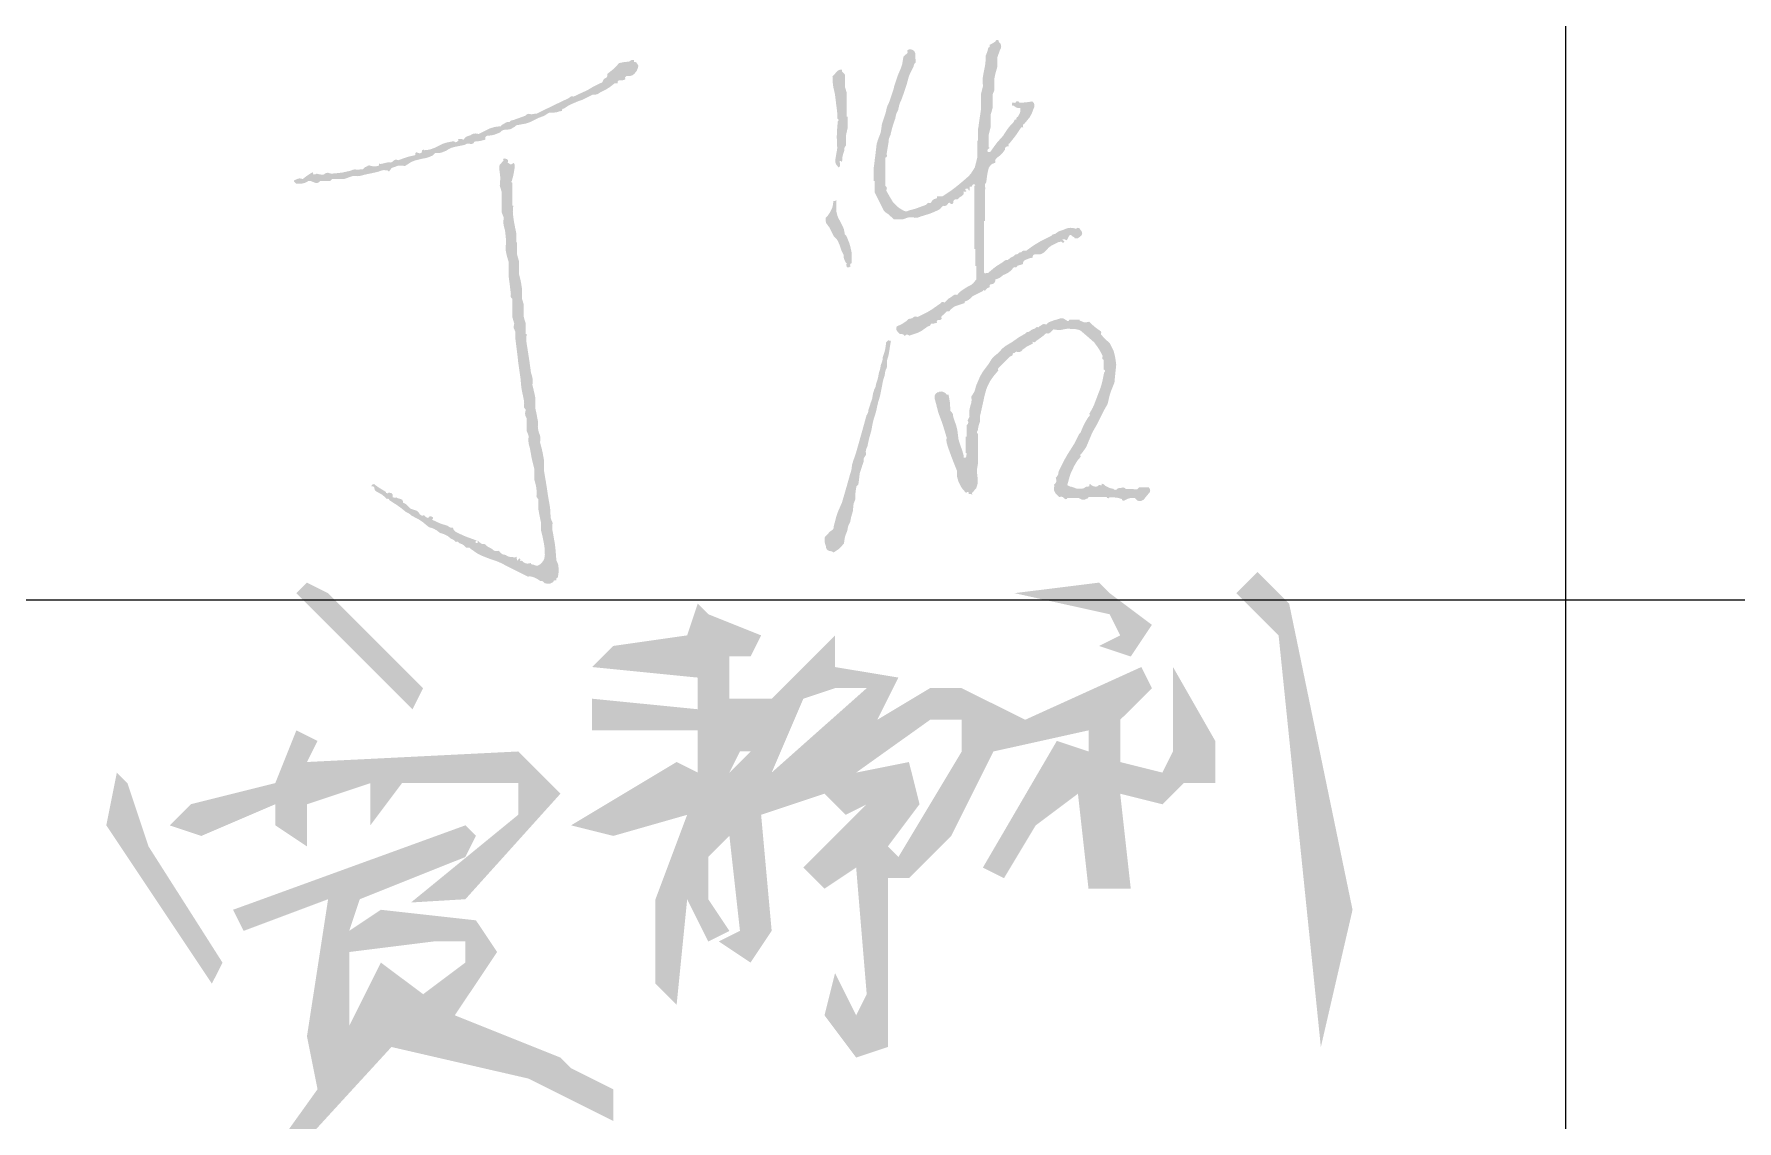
# Model space of a CAD drawing. Extents: x 5205853 to 5320510, y -422737 to -363337.
# Drawn here: x 5210113 to 5212047, y -389636 to -388400 of the extents above; entities that cross this region are included whole.
import ezdxf

# ---------------------------------------------------------------- set-up
doc = ezdxf.new("R2010")
doc.units = 0
doc.header["$LTSCALE"] = 1000
doc.header["$MEASUREMENT"] = 0
doc.layers.get('0').update_dxf_attribs({"linetype": 'CONTINUOUS'})

msp = doc.modelspace()

# ---------------------------------------------------------------- hatches: boundary and pattern name
h = msp.add_hatch(color=256)
h.dxf.hatch_style = 1
h.paths.add_polyline_path([(5210625.5, -388520), (5210625.2, -388518.3), (5210625.5, -388517.1), (5210626.6, -388515.7), (5210632.8, -388515), (5210636, -388514.2), (5210641.8, -388511.9), (5210644.3, -388509.7), (5210646.2, -388508.9), (5210649.5, -388508.6), (5210652.9, -388508.3), (5210654.7, -388507.7), (5210657.6, -388505.9), (5210658.9, -388505.3), (5210659.5, -388504.8), (5210660.4, -388503.7), (5210671.2, -388501.7), (5210676.6, -388499.9), (5210686.5, -388495), (5210691.1, -388493.3), (5210693.3, -388492.2), (5210697.4, -388489.5), (5210700.9, -388489.3), (5210702.6, -388489.2), (5210706.1, -388489), (5210708.6, -388488.1), (5210710, -388487.7), (5210712.6, -388487.4), (5210712.5, -388486), (5210713.4, -388484.8), (5210714.8, -388484.6), (5210719.8, -388481.3), (5210722.4, -388479.9), (5210727.9, -388477.6), (5210730.9, -388476.3), (5210732.4, -388475.8), (5210735.5, -388474.8), (5210740.3, -388472.4), (5210742.7, -388471.2), (5210747.5, -388468.8), (5210751.1, -388468.7), (5210753.1, -388468.1), (5210756.2, -388466.1), (5210763.1, -388462.6), (5210766.4, -388460.5), (5210772.5, -388455.8), (5210773.9, -388455.8), (5210774.5, -388455.8), (5210775.8, -388455.8), (5210775.7, -388454.4), (5210776, -388453.5), (5210776.9, -388452.5), (5210780, -388452.6), (5210781.6, -388452.4), (5210784.5, -388451.4), (5210784.1, -388449.4), (5210785.8, -388447.5), (5210787.8, -388447.6), (5210790.8, -388447.4), (5210792.5, -388446.8), (5210794.9, -388444.9), (5210796.8, -388442.5), (5210797.6, -388441.2), (5210798.7, -388438.3), (5210799.2, -388436.4), (5210798.9, -388435), (5210797.6, -388433.4), (5210796.9, -388432.2), (5210795.8, -388431.6), (5210794.3, -388431.8), (5210794.3, -388430.9), (5210794.3, -388430.5), (5210794.3, -388429.6), (5210792.1, -388429.3), (5210790.6, -388429.8), (5210788.9, -388431.3), (5210784.3, -388431.6), (5210782, -388432), (5210777.4, -388432.9), (5210772.4, -388438.3), (5210769.6, -388440.8), (5210763.8, -388445.4), (5210764, -388447.7), (5210763.1, -388449.3), (5210761.1, -388450.3), (5210759.7, -388451.8), (5210759.1, -388452.8), (5210758.4, -388454.7), (5210751.3, -388458.1), (5210747.8, -388459.9), (5210741, -388463.9), (5210734.8, -388466.7), (5210731.8, -388468.1), (5210725.7, -388471), (5210723.5, -388470.7), (5210722, -388471.2), (5210720.3, -388472.7), (5210705.4, -388479.8), (5210698, -388483.4), (5210683.2, -388490.6), (5210681, -388490.6), (5210679.9, -388490.8), (5210677.8, -388491.2), (5210674.9, -388490.6), (5210673, -388491), (5210670.7, -388492.8), (5210665.3, -388494.8), (5210662.5, -388495.8), (5210657.1, -388497.7), (5210655.2, -388498), (5210654.2, -388498.5), (5210652.7, -388499.9), (5210650, -388500.1), (5210648.5, -388500.6), (5210646.2, -388502.1), (5210644.7, -388502.9), (5210644, -388503.4), (5210642.9, -388504.8), (5210638.1, -388505.2), (5210635.6, -388505.7), (5210631, -388507), (5210625.7, -388509.6), (5210623.1, -388510.9), (5210617.9, -388513.5), (5210614, -388512.9), (5210611.6, -388513.3), (5210608.1, -388515.1), (5210604.6, -388516.2), (5210602.9, -388517.3), (5210600.5, -388520), (5210598, -388519.2), (5210596.5, -388519.1), (5210593.9, -388519.5), (5210594.6, -388519.7), (5210594.9, -388520.6), (5210594.5, -388521.1), (5210593.2, -388522.6), (5210591.1, -388522.9), (5210589.6, -388521.7), (5210580.5, -388523.5), (5210576, -388525.1), (5210567.8, -388529.3), (5210563.2, -388530.9), (5210560.7, -388531.5), (5210555.8, -388532), (5210555.8, -388531.5), (5210555.1, -388531.2), (5210554.7, -388531.5), (5210553.7, -388532), (5210553.2, -388533.1), (5210553.6, -388534.2), (5210551.7, -388535.3), (5210550.3, -388535.5), (5210548.2, -388534.7), (5210547.3, -388534.4), (5210546.6, -388534.6), (5210546, -388535.3), (5210546, -388536.2), (5210546, -388536.6), (5210546, -388537.5), (5210538, -388539.4), (5210534.1, -388540.6), (5210526.4, -388543.4), (5210524.3, -388542.7), (5210522.8, -388542.9), (5210521, -388544), (5210519.3, -388545.5), (5210517.8, -388546), (5210515.5, -388545.6), (5210511.6, -388546.5), (5210509.6, -388547), (5210505.7, -388547.8), (5210505.5, -388547.4), (5210505.1, -388547.2), (5210504.6, -388547.3), (5210504.6, -388548.1), (5210504.6, -388548.6), (5210504.6, -388549.4), (5210501.2, -388550.3), (5210499.4, -388550.4), (5210495.9, -388550), (5210493.8, -388549.3), (5210492.3, -388549.4), (5210490.5, -388550.5), (5210488.5, -388551.4), (5210487.5, -388552.2), (5210486.1, -388553.8), (5210483.9, -388553.8), (5210482.8, -388553.9), (5210480.7, -388554.3), (5210477.2, -388553.8), (5210475.2, -388554.1), (5210471.9, -388555.4), (5210463.3, -388557.3), (5210458.9, -388557.9), (5210450.2, -388558.7), (5210446.8, -388557.6), (5210444.4, -388557.9), (5210441.4, -388559.8), (5210438.4, -388559.6), (5210436.8, -388559.4), (5210433.8, -388558.7), (5210432.2, -388559.5), (5210431.2, -388559.6), (5210429.5, -388559.2), (5210429.8, -388558.4), (5210429.6, -388557.6), (5210428.9, -388557.1), (5210424.4, -388559.9), (5210422.2, -388561.4), (5210418, -388564.7), (5210414.6, -388564), (5210412.5, -388564.3), (5210409.3, -388565.8), (5210408.4, -388566), (5210407.8, -388567.1), (5210408.2, -388568), (5210409.1, -388568.8), (5210409.5, -388569.3), (5210410.4, -388570.1), (5210414.6, -388570.2), (5210416.7, -388570), (5210420.8, -388569), (5210424.2, -388567.1), (5210426.9, -388567), (5210430.6, -388568.5), (5210433, -388569.4), (5210434.8, -388569.2), (5210437.1, -388568), (5210437.1, -388567.5), (5210437.1, -388567.3), (5210437.1, -388566.9), (5210441.9, -388566.9), (5210444.3, -388566.9), (5210449.1, -388566.9), (5210449.9, -388566), (5210450.4, -388565.6), (5210451.2, -388564.7), (5210456.7, -388564.7), (5210459.4, -388564.7), (5210464.9, -388564.7), (5210468.8, -388563.4), (5210470.7, -388562.7), (5210474.7, -388561.4), (5210480.1, -388561.5), (5210483, -388561.2), (5210488.3, -388559.8), (5210494.4, -388558.5), (5210497.4, -388557.9), (5210503.5, -388556.5), (5210507.7, -388555), (5210510, -388554.6), (5210514.4, -388554.9), (5210514.7, -388555.7), (5210515.9, -388556), (5210516.6, -388555.4), (5210517.5, -388554.1), (5210517.9, -388553.5), (5210518.8, -388552.2), (5210522, -388551.1), (5210523.7, -388550.5), (5210526.9, -388549.4), (5210529.8, -388549.4), (5210531.2, -388549.5), (5210534, -388550), (5210541, -388545.5), (5210545, -388543.8), (5210553.1, -388541.8), (5210558.2, -388540.8), (5210560.8, -388540), (5210565.6, -388538), (5210566.7, -388536.9), (5210567.2, -388536.4), (5210568.3, -388535.3), (5210573.5, -388535.1), (5210576.1, -388534.5), (5210580.9, -388532.6), (5210584.5, -388530.3), (5210586.5, -388529.4), (5210590.7, -388528.2), (5210595, -388527.3), (5210597.2, -388526.9), (5210601.6, -388526), (5210604.4, -388524.7), (5210606.1, -388524.5), (5210609.2, -388524.9), (5210611, -388524.6), (5210612.1, -388523.9), (5210613, -388522.2), (5210618, -388521.7), (5210620.6, -388521.2)])
h.paths.add_polyline_path([(5210658.7, -388617.2), (5210657.6, -388611.5), (5210656.8, -388605), (5210656.6, -388601.7), (5210657.1, -388595.2), (5210656.7, -388595.2), (5210656, -388595.2), (5210656, -388584.7), (5210656, -388579.5), (5210656, -388569), (5210655.2, -388568.7), (5210654.9, -388567.5), (5210655.5, -388566.9), (5210657.1, -388560.8), (5210657.7, -388557.8), (5210658.7, -388551.6), (5210658.8, -388549.4), (5210658.5, -388548.2), (5210657.6, -388546.2), (5210655.8, -388547.8), (5210653.7, -388548), (5210651.7, -388546.7), (5210651, -388546.5), (5210650.7, -388545.6), (5210651.1, -388545.1), (5210651.1, -388543.5), (5210650.4, -388542.4), (5210648.9, -388541.8), (5210647.5, -388541.4), (5210646.4, -388541.5), (5210645.1, -388542.4), (5210645.8, -388542.5), (5210646.1, -388543.5), (5210645.7, -388544), (5210644.2, -388545.8), (5210643.5, -388546.7), (5210641.8, -388548.3), (5210641.2, -388550.4), (5210641.1, -388551.6), (5210641.3, -388553.8), (5210642.2, -388561.2), (5210642.3, -388564.9), (5210641.8, -388572.3), (5210642.7, -388575.4), (5210643.2, -388576.9), (5210644, -388579.9), (5210644, -388589.1), (5210644, -388593.7), (5210644, -388602.8), (5210644.9, -388605), (5210645.3, -388606.1), (5210646.2, -388608.3), (5210645.8, -388614.4), (5210646.2, -388617.6), (5210647.8, -388623.5), (5210648.7, -388632.2), (5210648.8, -388636.6), (5210648.4, -388645.3), (5210649.5, -388650.6), (5210650.1, -388653.2), (5210651.7, -388658.4), (5210651.7, -388664.5), (5210651.7, -388667.5), (5210651.7, -388673.6), (5210651.9, -388675.3), (5210652, -388676.2), (5210652.2, -388678), (5210653.1, -388684.9), (5210653.5, -388688.4), (5210654.4, -388695.4), (5210654, -388697.6), (5210654.4, -388699.2), (5210656, -388700.8), (5210656, -388709.1), (5210656, -388713.2), (5210656, -388721.5), (5210656.9, -388724.6), (5210657.3, -388726.1), (5210658.2, -388729.1), (5210657.5, -388732.6), (5210657.8, -388734.7), (5210659.3, -388737.9), (5210659.3, -388740.5), (5210659.3, -388741.8), (5210659.3, -388744.4), (5210659.5, -388746.1), (5210659.6, -388747), (5210659.8, -388748.8), (5210660.7, -388755.7), (5210661.1, -388759.2), (5210662, -388766.2), (5210662.4, -388770.1), (5210662.6, -388772.1), (5210663.1, -388776), (5210664, -388782.1), (5210664.4, -388785.1), (5210665.3, -388791.2), (5210666.1, -388800), (5210666.7, -388804.4), (5210668.5, -388813), (5210669.4, -388817.3), (5210669.5, -388819.6), (5210669.1, -388823.9), (5210669.9, -388825.2), (5210670.4, -388825.9), (5210671.3, -388827.2), (5210670.5, -388831), (5210670.7, -388833.4), (5210672.3, -388837), (5210672.3, -388842.6), (5210672.3, -388845.5), (5210672.3, -388851.1), (5210673.2, -388853.3), (5210673.7, -388854.4), (5210674.5, -388856.6), (5210674.3, -388862.7), (5210674.7, -388865.9), (5210676.2, -388871.8), (5210677.8, -388881), (5210678.8, -388885.6), (5210681.1, -388894.7), (5210681.1, -388899.5), (5210681.1, -388901.9), (5210681.1, -388906.7), (5210682.8, -388913.1), (5210683.4, -388916.4), (5210683.8, -388923), (5210683.4, -388925.3), (5210683.9, -388926.8), (5210685.4, -388928.5), (5210685.4, -388932.8), (5210685.4, -388935), (5210685.4, -388939.3), (5210686.7, -388945.9), (5210687.3, -388949.2), (5210688.7, -388955.7), (5210688.5, -388961.8), (5210688.8, -388965), (5210690.3, -388970.9), (5210692, -388979.3), (5210692.6, -388983.6), (5210693, -388992.2), (5210692.3, -388996.7), (5210691.1, -388999.1), (5210688.1, -389002.5), (5210685.3, -389004.2), (5210683, -389004.4), (5210680, -389003.1), (5210678.5, -389003), (5210677.6, -389002.6), (5210676.7, -389001.4), (5210673.5, -389002), (5210671.5, -389001.8), (5210668.5, -389000.3), (5210667.5, -388999.1), (5210666.2, -388998.7), (5210664.7, -388999.3), (5210665.3, -388998), (5210665.1, -388997), (5210664.2, -388996), (5210663.1, -388997.1), (5210662.5, -388997.6), (5210661.5, -388998.7), (5210661.2, -388997.2), (5210661.1, -388996.4), (5210660.8, -388994.2), (5210659.6, -388994.9), (5210658.1, -388995.1), (5210656, -388994.4), (5210652.8, -388994.3), (5210651.1, -388993.8), (5210648.4, -388992.2), (5210645.2, -388991.5), (5210643.6, -388990.6), (5210641.3, -388988.4), (5210641.1, -388987.7), (5210640.2, -388987.4), (5210639.7, -388987.8), (5210636.6, -388987.7), (5210634.9, -388987), (5210632.6, -388985.1), (5210629.1, -388983.3), (5210627.4, -388982.2), (5210624.4, -388979.6), (5210622.1, -388979.7), (5210620.8, -388979.3), (5210619, -388978), (5210618.1, -388977.1), (5210617.7, -388976.7), (5210616.8, -388975.8), (5210616.8, -388976.9), (5210616.8, -388977.5), (5210616.8, -388978.6), (5210615.9, -388978.6), (5210615.5, -388978.6), (5210614.6, -388978.6), (5210614.2, -388977.5), (5210614.6, -388976.3), (5210615.7, -388975.8), (5210606, -388972.3), (5210601.1, -388970.4), (5210591.7, -388966), (5210590.1, -388964.4), (5210589.3, -388963.3), (5210588.5, -388961.1), (5210585.9, -388961), (5210584.5, -388960.5), (5210582.5, -388959), (5210575.1, -388956.7), (5210571.5, -388955.2), (5210564.5, -388951.9), (5210565.6, -388951.4), (5210566, -388950.2), (5210565.6, -388949.2), (5210564, -388948.4), (5210563, -388948.3), (5210561.3, -388948.6), (5210561.1, -388949.6), (5210560, -388950.1), (5210559.1, -388949.7), (5210557.6, -388948.9), (5210556.9, -388948.3), (5210555.8, -388947), (5210553.9, -388947.5), (5210552.5, -388947.2), (5210550.9, -388945.9), (5210549.2, -388943.3), (5210547.8, -388942.1), (5210544.9, -388941), (5210541.5, -388940), (5210539.8, -388939.1), (5210537.3, -388936.6), (5210535.5, -388934.7), (5210534.3, -388933.8), (5210531.8, -388932.8), (5210531.7, -388930.8), (5210530.9, -388929.5), (5210529.1, -388928.5), (5210527.1, -388928), (5210526.1, -388927.7), (5210524.2, -388926.8), (5210522.5, -388927.2), (5210521.4, -388927), (5210519.9, -388926.3), (5210520.2, -388924.5), (5210519.9, -388923.3), (5210518.8, -388921.9), (5210517.5, -388921.6), (5210516.8, -388921.5), (5210515.5, -388921.4), (5210514.4, -388922.2), (5210512.7, -388921.6), (5210512.2, -388920.3), (5210507.3, -388917.4), (5210504.9, -388915.9), (5210500.3, -388912.7), (5210499.2, -388911.6), (5210497.2, -388911.9), (5210496.4, -388913.2), (5210496, -388913.4), (5210495.8, -388913.8), (5210495.9, -388914.3), (5210497.3, -388914.1), (5210498.2, -388914.4), (5210499.2, -388915.4), (5210499.6, -388918), (5210500.7, -388919.5), (5210503, -388920.8), (5210507.5, -388923.3), (5210509.6, -388924.9), (5210513.3, -388928.5), (5210514.8, -388928.2), (5210515.9, -388928.8), (5210516.6, -388930.1), (5210524.2, -388935), (5210528, -388937.6), (5210535.1, -388943.2), (5210537.9, -388944.6), (5210539.3, -388945.5), (5210541.6, -388947.5), (5210550, -388951.9), (5210554, -388954.6), (5210561.3, -388960.6), (5210565.1, -388961.7), (5210567, -388962.5), (5210570.5, -388964.4), (5210572.9, -388966.5), (5210574.5, -388967.4), (5210577.6, -388968.2), (5210581.3, -388969.9), (5210583.1, -388971), (5210586.3, -388973.7), (5210588.7, -388974.7), (5210589.9, -388975.5), (5210591.7, -388977.5), (5210593.2, -388976.9), (5210594.6, -388977.3), (5210595.6, -388978.6), (5210599.2, -388980.1), (5210600.9, -388981.2), (5210603.7, -388984), (5210606, -388983.7), (5210607.5, -388984.1), (5210609.2, -388985.6), (5210616.5, -388990.6), (5210620.5, -388992.7), (5210628.8, -388996), (5210638.6, -388999.4), (5210643.5, -389001.5), (5210652.7, -389006.3), (5210661, -389010.4), (5210665.2, -389012.5), (5210673.4, -389016.7), (5210676.5, -389016.6), (5210678.1, -389016.8), (5210681.1, -389017.8), (5210683.8, -389019.1), (5210685.1, -389019.9), (5210687.6, -389021.6), (5210690, -389021.9), (5210691.3, -389022.6), (5210693, -389024.3), (5210696.7, -389025), (5210698.9, -389024.7), (5210702.3, -389023.2), (5210703.1, -389021.6), (5210704.4, -389020.9), (5210706.1, -389021), (5210705.9, -389019.6), (5210706.4, -389018.4), (5210707.7, -389017.8), (5210708.6, -389012.2), (5210708.7, -389009.3), (5210708.3, -389003.6), (5210707.4, -389001.4), (5210707, -389000.3), (5210706.1, -388998.2), (5210705.1, -388985.9), (5210704.4, -388979.8), (5210702.3, -388967.7), (5210701.4, -388962.9), (5210701.3, -388960.5), (5210701.8, -388955.7), (5210700.9, -388953.5), (5210700.4, -388952.4), (5210699.6, -388950.2), (5210699.1, -388940.6), (5210698.5, -388935.8), (5210696.8, -388926.3), (5210695, -388914.1), (5210694, -388908), (5210691.9, -388895.8), (5210691.9, -388891), (5210691.9, -388888.6), (5210691.9, -388883.8), (5210690.5, -388875.9), (5210689.6, -388872), (5210687.6, -388864.2), (5210687.9, -388859.4), (5210687.6, -388856.8), (5210686, -388852.2), (5210685.1, -388847.9), (5210685, -388845.7), (5210685.4, -388841.3), (5210684.1, -388834.8), (5210683.5, -388831.5), (5210682.1, -388825), (5210682.1, -388820.2), (5210682.1, -388817.8), (5210682.1, -388813), (5210680.9, -388807.3), (5210680.2, -388804.5), (5210678.9, -388798.9), (5210679.2, -388793.2), (5210678.8, -388790.2), (5210677.2, -388784.7), (5210675.6, -388772.9), (5210674.7, -388767), (5210672.9, -388755.3), (5210672, -388749.7), (5210671.9, -388746.8), (5210672.3, -388741.1), (5210671.9, -388741.1), (5210671.3, -388741.1), (5210671.3, -388736.3), (5210671.3, -388733.9), (5210671.3, -388729.1), (5210670.4, -388726.1), (5210669.9, -388724.6), (5210669.1, -388721.5), (5210669.1, -388715.9), (5210669.1, -388713), (5210669.1, -388707.4), (5210668.2, -388704.7), (5210667.8, -388703.4), (5210666.9, -388700.8), (5210666.9, -388696), (5210666.9, -388693.6), (5210666.9, -388688.8), (5210665.9, -388682.3), (5210665.2, -388679), (5210663.6, -388672.5), (5210663.6, -388666.8), (5210663.6, -388664), (5210663.6, -388658.4), (5210662.8, -388655.3), (5210662.3, -388653.8), (5210661.5, -388650.7), (5210661.5, -388645.1), (5210661.5, -388642.2), (5210661.5, -388636.6), (5210661, -388636.6), (5210660.4, -388636.6), (5210660.4, -388632.2), (5210660.4, -388630), (5210660.4, -388625.7), (5210659.2, -388620)])
h.paths.add_polyline_path([(5211069.3, -388829.3), (5211070.8, -388822.3), (5211071.6, -388818.8), (5211073.7, -388811.9), (5211074.6, -388807.6), (5211075, -388805.4), (5211075.9, -388801), (5211076.9, -388795.7), (5211077.5, -388793.1), (5211079.1, -388788), (5211079.7, -388783.9), (5211080.3, -388781.9), (5211081.9, -388778.2), (5211081.6, -388772.9), (5211082, -388770.1), (5211083.5, -388765.1), (5211084.6, -388758.6), (5211085.1, -388755.3), (5211086.2, -388748.8), (5211084.9, -388748.5), (5211084.3, -388748.4), (5211082.9, -388748.2), (5211082.1, -388749.1), (5211081.6, -388749.5), (5211080.8, -388750.4), (5211079.9, -388757.2), (5211079.1, -388760.7), (5211077, -388767.3), (5211076.6, -388770.8), (5211076.1, -388772.6), (5211074.8, -388776), (5211074.2, -388779.5), (5211073.8, -388781.3), (5211072.6, -388784.7), (5211071.7, -388790), (5211071, -388792.6), (5211069.3, -388797.8), (5211068.9, -388800.5), (5211068.4, -388801.8), (5211067.2, -388804.3), (5211066, -388808.2), (5211065.6, -388810.1), (5211065, -388814.1), (5211063.2, -388819.3), (5211062.4, -388821.9), (5211060.6, -388827.2), (5211060.3, -388829.9), (5211059.8, -388831.3), (5211058.4, -388833.7), (5211053.7, -388850.7), (5211051.3, -388859.2), (5211046.5, -388876.2), (5211044.7, -388881.4), (5211043.8, -388884), (5211042.1, -388889.2), (5211041.5, -388894.3), (5211040.9, -388896.9), (5211039.4, -388901.8), (5211036, -388914), (5211034.2, -388920.1), (5211030.7, -388932.3), (5211026.2, -388942.6), (5211024.3, -388948), (5211021.4, -388959), (5211020.9, -388962.1), (5211019.7, -388963.8), (5211017.1, -388965.5), (5211014.6, -388968.1), (5211013.4, -388969.4), (5211011.1, -388972), (5211010.8, -388976), (5211011, -388978), (5211012.2, -388981.8), (5211012.7, -388984.7), (5211013.9, -388986.4), (5211016.5, -388987.8), (5211018.4, -388987.9), (5211019.4, -388988.3), (5211020.9, -388989.4), (5211026.2, -388986), (5211028.7, -388983.9), (5211032.8, -388979.1), (5211033.7, -388973.1), (5211034.5, -388970.1), (5211036.7, -388964.4), (5211037.4, -388960.3), (5211038.1, -388958.3), (5211039.9, -388954.6), (5211041, -388949.3), (5211041.7, -388946.7), (5211043.2, -388941.5), (5211043.4, -388936.2), (5211044, -388933.4), (5211045.9, -388928.5), (5211045.8, -388922.8), (5211046.1, -388919.9), (5211047, -388914.3), (5211047.9, -388913.4), (5211048.3, -388913), (5211049.2, -388912.1), (5211049.9, -388906.9), (5211050.2, -388904.3), (5211050.8, -388899.1), (5211052.6, -388893.8), (5211053.4, -388891.2), (5211055.2, -388886), (5211055.3, -388882.7), (5211056, -388881), (5211057.9, -388878.4), (5211057.6, -388874.4), (5211058, -388872.2), (5211059.5, -388868.6), (5211061, -388861.5), (5211061.9, -388858), (5211063.9, -388851.1), (5211065.5, -388842.3), (5211066.6, -388837.9)])
h.paths.add_polyline_path([(5211185.3, -388887.1), (5211185.3, -388874), (5211185.3, -388867.5), (5211185.3, -388854.4), (5211184.2, -388853.8), (5211183.9, -388852.1), (5211184.8, -388851.1), (5211185.5, -388846.7), (5211186, -388844.5), (5211187.5, -388840.2), (5211187.4, -388835.9), (5211187.6, -388833.6), (5211188.6, -388829.3), (5211190.1, -388822.4), (5211190.9, -388818.9), (5211192.4, -388811.9), (5211194.3, -388804.7), (5211195.6, -388801.2), (5211198.9, -388794.5), (5211202.4, -388789.5), (5211204.3, -388787.1), (5211208.2, -388782.5), (5211207.8, -388781.2), (5211208, -388780.3), (5211208.7, -388779.2), (5211213.8, -388774.2), (5211216.3, -388771.7), (5211221.3, -388766.7), (5211222.6, -388766.1), (5211223.2, -388765.8), (5211224.5, -388765.1), (5211224.4, -388763.7), (5211225.3, -388762.5), (5211226.7, -388762.4), (5211227.7, -388761.4), (5211228.6, -388761.1), (5211230, -388761.3), (5211232.6, -388761.3), (5211234.3, -388760.6), (5211236, -388758.6), (5211240.3, -388755.5), (5211242.6, -388754.2), (5211247.4, -388752), (5211247.4, -388751.1), (5211247.4, -388750.7), (5211247.4, -388749.8), (5211248.9, -388750.4), (5211250.2, -388750), (5211251.2, -388748.8), (5211256, -388745.5), (5211258.3, -388743.8), (5211262.7, -388740), (5211264.6, -388740.5), (5211266, -388740.2), (5211267.6, -388738.9), (5211268.9, -388737.6), (5211269.5, -388737), (5211270.8, -388735.7), (5211274.5, -388736.2), (5211276.4, -388736.3), (5211280.1, -388736.2), (5211284.4, -388735.3), (5211286.6, -388735), (5211291, -388735.1), (5211295.2, -388735.3), (5211297.3, -388735.6), (5211301.3, -388736.8), (5211307.7, -388742.2), (5211310.8, -388744.9), (5211317.1, -388750.4), (5211321.5, -388756.4), (5211323.5, -388759.6), (5211326.9, -388766.2), (5211326.2, -388767.8), (5211326.6, -388769.4), (5211328, -388770.5), (5211328, -388774.9), (5211328, -388777.1), (5211328, -388781.4), (5211329.2, -388782), (5211329.5, -388783.7), (5211328.5, -388784.7), (5211326, -388796.7), (5211324.2, -388802.6), (5211319.8, -388814.1), (5211317.1, -388821.3), (5211315.5, -388824.8), (5211311.7, -388831.5), (5211312.2, -388833), (5211311.8, -388834.3), (5211310.6, -388835.3), (5211306.9, -388841.4), (5211305.2, -388844.6), (5211302.4, -388851.1), (5211301.9, -388852.6), (5211301.4, -388853.3), (5211300.2, -388854.4), (5211298.1, -388858.8), (5211297, -388860.9), (5211294.8, -388865.3), (5211287, -388877.6), (5211283.4, -388883.9), (5211276.8, -388896.9), (5211276.3, -388900.2), (5211275.6, -388901.9), (5211273.5, -388904.5), (5211274.3, -388907.3), (5211274, -388909.2), (5211272.5, -388911.6), (5211271.8, -388911.7), (5211271.5, -388912.7), (5211271.9, -388913.2), (5211271.4, -388916.7), (5211271.6, -388918.7), (5211273, -388921.9), (5211274.7, -388923.7), (5211275.6, -388924.5), (5211277.4, -388926.3), (5211279.8, -388925.9), (5211281.4, -388926.3), (5211283.3, -388927.9), (5211284.3, -388928.8), (5211286, -388928.5), (5211286.6, -388927.4), (5211291.8, -388927.4), (5211294.5, -388927.4), (5211299.7, -388927.4), (5211303.1, -388929.3), (5211305.9, -388929.4), (5211309.5, -388927.9), (5211310.2, -388927.5), (5211310.5, -388927.1), (5211310.6, -388926.3), (5211318.9, -388926.3), (5211323, -388926.3), (5211331.3, -388926.3), (5211331.9, -388927.4), (5211333.6, -388927.7), (5211334.5, -388926.8), (5211340.2, -388926.8), (5211343.2, -388927.1), (5211348.7, -388928.5), (5211348.9, -388929.7), (5211349.7, -388930.4), (5211350.9, -388930.6), (5211355.5, -388928.2), (5211358.2, -388927.5), (5211363.4, -388927.4), (5211364.7, -388928.7), (5211365.4, -388929.3), (5211366.7, -388930.6), (5211369.3, -388930.8), (5211370.8, -388930.6), (5211373.2, -388929.5), (5211376, -388926), (5211377.4, -388924.3), (5211380.3, -388920.8), (5211380.8, -388918.7), (5211380.5, -388917.2), (5211379.2, -388915.4), (5211374.8, -388915.4), (5211372.7, -388915.4), (5211368.3, -388915.4), (5211367.4, -388916.3), (5211367, -388916.7), (5211366.1, -388917.6), (5211360.9, -388917.3), (5211358.3, -388917.2), (5211353.1, -388917), (5211351.3, -388915.7), (5211349.8, -388915.4), (5211347.6, -388915.9), (5211346.1, -388916.1), (5211345.3, -388916.2), (5211343.8, -388916.5), (5211342.5, -388918), (5211340.5, -388918.2), (5211338.9, -388917), (5211335.3, -388916.2), (5211333.5, -388915.5), (5211330.2, -388913.8), (5211328.7, -388912.4), (5211327.7, -388911.8), (5211325.8, -388911), (5211325.8, -388911.9), (5211325.8, -388912.3), (5211325.8, -388913.2), (5211324.5, -388912.9), (5211323.9, -388912.8), (5211322.6, -388912.7), (5211321.9, -388913.3), (5211321.6, -388913.6), (5211320.9, -388914.3), (5211318, -388914.4), (5211316.4, -388914), (5211313.8, -388912.7), (5211313.3, -388912), (5211312.5, -388911.8), (5211311.7, -388912.1), (5211311.7, -388913), (5211311.7, -388913.4), (5211311.7, -388914.3), (5211308.9, -388914.4), (5211307.4, -388914.9), (5211305.1, -388916.5), (5211299.9, -388917), (5211297, -388916.7), (5211292.1, -388914.8), (5211289.8, -388914.4), (5211288.6, -388913.9), (5211286.6, -388912.7), (5211289.1, -388903.5), (5211290.7, -388898.9), (5211294.8, -388890.3), (5211297.3, -388886.2), (5211298.7, -388884.2), (5211301.9, -388880.5), (5211301.3, -388879), (5211301.7, -388877.7), (5211303, -388876.7), (5211307.2, -388870.9), (5211308.9, -388867.6), (5211311.7, -388860.9), (5211314.5, -388854.2), (5211316.2, -388850.9), (5211319.8, -388844.6), (5211322, -388840.2), (5211323.1, -388838.1), (5211325.3, -388833.7), (5211327.9, -388828.4), (5211329.4, -388825.8), (5211332.4, -388820.6), (5211334.7, -388810.8), (5211336.2, -388806), (5211340, -388796.7), (5211340.4, -388795), (5211340.5, -388794.1), (5211340.5, -388792.3), (5211341.2, -388785.8), (5211341.5, -388782.5), (5211342.2, -388776), (5211341.4, -388769.8), (5211340.9, -388766.8), (5211339.4, -388760.7), (5211337.5, -388756.8), (5211336.5, -388754.8), (5211334.5, -388750.9), (5211330.3, -388747.4), (5211328.3, -388745.4), (5211324.7, -388741.1), (5211325.2, -388739.3), (5211324.6, -388737.8), (5211323.1, -388736.8), (5211318.2, -388733.2), (5211315.9, -388731.2), (5211311.7, -388727), (5211307.6, -388727.7), (5211305.2, -388727.5), (5211300.7, -388725.6), (5211300.8, -388724.8), (5211296, -388724.8), (5211293.6, -388724.8), (5211288.8, -388724.8), (5211288.2, -388726), (5211286.5, -388726.2), (5211285.5, -388725.3), (5211282.2, -388723.3), (5211279.5, -388723), (5211275.7, -388724.2), (5211271.7, -388725.3), (5211269.8, -388726), (5211265.9, -388727.5), (5211264.5, -388728.4), (5211263.8, -388729), (5211262.7, -388730.2), (5211260.3, -388729.6), (5211258.6, -388729.9), (5211256.7, -388731.3), (5211255.4, -388731.9), (5211254.8, -388732.4), (5211253.9, -388733.5), (5211252.4, -388733), (5211251.1, -388733.4), (5211250.1, -388734.6), (5211247.1, -388735.7), (5211245.6, -388736.5), (5211243.1, -388738.4), (5211241.1, -388738.7), (5211240.1, -388739.2), (5211238.7, -388740.6), (5211232.4, -388744.2), (5211229.4, -388746.2), (5211223.4, -388750.4), (5211216.5, -388754.5), (5211213.2, -388757.1), (5211207.7, -388762.9), (5211202.8, -388766.9), (5211200.6, -388769.5), (5211197.3, -388774.9), (5211190.5, -388784), (5211187.6, -388789), (5211183.1, -388799.4), (5211181.7, -388804.7), (5211180.6, -388807.3), (5211177.7, -388811.9), (5211177.8, -388816.8), (5211177.5, -388819.3), (5211176.1, -388823.9), (5211175.2, -388828.2), (5211175.1, -388830.5), (5211175.5, -388834.8), (5211174.7, -388836.5), (5211174.2, -388837.4), (5211173.3, -388839.1), (5211174.2, -388841.2), (5211173.8, -388843), (5211172.3, -388844.6), (5211172.3, -388849.8), (5211172.3, -388852.4), (5211172.3, -388857.7), (5211171.2, -388857.7), (5211171.2, -388865.1), (5211171.2, -388868.8), (5211171.2, -388876.2), (5211172, -388876.5), (5211172.3, -388877.7), (5211171.7, -388878.4), (5211171.8, -388879.7), (5211171.7, -388880.4), (5211171.2, -388881.6), (5211170.3, -388881.6), (5211169.9, -388881.6), (5211169, -388881.6), (5211168.7, -388878.5), (5211168.3, -388877), (5211167.4, -388874), (5211165.6, -388868.8), (5211164.7, -388866.2), (5211163, -388860.9), (5211161.7, -388850.5), (5211160.5, -388845.3), (5211157, -388835.3), (5211156.6, -388832.2), (5211155.8, -388830.6), (5211153.7, -388828.3), (5211153.4, -388820.8), (5211153, -388817.1), (5211151.6, -388809.7), (5211150.1, -388810), (5211149, -388809.4), (5211148.3, -388808.1), (5211145.5, -388806.7), (5211143.8, -388806.3), (5211140.7, -388806.5), (5211140.6, -388807), (5211140, -388807.3), (5211139.6, -388807), (5211137, -388808.9), (5211135.9, -388810.9), (5211135.8, -388814.1), (5211137.6, -388820.6), (5211138.4, -388823.9), (5211140.1, -388830.4), (5211144.2, -388841.4), (5211146, -388847), (5211149.4, -388858.2), (5211149.3, -388862.8), (5211149.7, -388865.2), (5211151, -388869.6), (5211155, -388880.6), (5211157.1, -388886), (5211161.4, -388896.9), (5211161.2, -388901.7), (5211161.6, -388904.2), (5211163, -388908.9), (5211165.8, -388914.5), (5211167.6, -388917.1), (5211171.7, -388921.9), (5211172.2, -388920.9), (5211173.3, -388920.4), (5211174.4, -388920.8), (5211174.4, -388921.7), (5211174.4, -388922.1), (5211174.4, -388923), (5211176.2, -388922.7), (5211177.4, -388923), (5211178.8, -388924.1), (5211178.3, -388922.3), (5211178.9, -388920.8), (5211180.4, -388919.7), (5211181.2, -388918.2), (5211181.8, -388917.5), (5211183.1, -388916.5), (5211184.4, -388912.3), (5211184.8, -388910), (5211184.8, -388905.6), (5211184, -388898.2), (5211184.1, -388894.4)])
h.paths.add_polyline_path([(5211144, -388720.4), (5211145.6, -388719.3), (5211147.3, -388717.6), (5211148.2, -388716.7), (5211149.9, -388715), (5211151.5, -388715.4), (5211152.9, -388714.8), (5211153.7, -388713.4), (5211157.2, -388710.5), (5211159.3, -388709.3), (5211163.5, -388707.9), (5211166.2, -388707), (5211167.5, -388706.6), (5211170.1, -388705.7), (5211170.1, -388705.1), (5211170.1, -388704.1), (5211174, -388702.4), (5211175.8, -388701.1), (5211178.8, -388698.1), (5211183.1, -388695.9), (5211185.3, -388694.8), (5211189.7, -388692.7), (5211190.4, -388692.3), (5211190.7, -388691.8), (5211190.8, -388691), (5211192.3, -388691.6), (5211193.6, -388691.2), (5211194.6, -388689.9), (5211195.9, -388688.8), (5211196.7, -388688.3), (5211198.4, -388687.8), (5211198.2, -388686.4), (5211198.5, -388685.5), (5211199.5, -388684.5), (5211202.1, -388684), (5211203.6, -388683), (5211204.9, -388680.7), (5211204.9, -388680), (5211204.9, -388679), (5211208.7, -388677.6), (5211210.5, -388676.6), (5211213.6, -388674.1), (5211219.2, -388671.4), (5211221.9, -388669.4), (5211226.2, -388664.9), (5211227.8, -388665.3), (5211229.1, -388664.7), (5211230, -388663.3), (5211232.4, -388662.6), (5211233.6, -388662.3), (5211236, -388661.6), (5211236.6, -388658.9), (5211237.8, -388657.4), (5211240.3, -388656.2), (5211243.1, -388655.1), (5211244.5, -388654.7), (5211247.4, -388654), (5211247.3, -388652.6), (5211247.6, -388651.7), (5211248.5, -388650.7), (5211250.1, -388650.4), (5211251.8, -388650.2), (5211255.3, -388650.4), (5211257.4, -388649.9), (5211260.5, -388648), (5211265.2, -388643), (5211268, -388640.8), (5211274.1, -388637.7), (5211276.3, -388636.6), (5211277.6, -388636.2), (5211280.1, -388636), (5211281, -388637), (5211282.4, -388637), (5211283.3, -388636), (5211282.3, -388634.9), (5211281.7, -388634.4), (5211280.6, -388633.3), (5211282.8, -388633.2), (5211284, -388633.5), (5211286.1, -388634.4), (5211287.2, -388632.2), (5211287.7, -388631.1), (5211288.8, -388628.9), (5211290.3, -388628.4), (5211291.6, -388628.8), (5211292.6, -388630), (5211293.9, -388630.6), (5211294.5, -388631.1), (5211295.3, -388632.2), (5211297.6, -388632.3), (5211298.9, -388631.9), (5211300.8, -388630.6), (5211301.6, -388629.7), (5211302.1, -388629.3), (5211303, -388628.4), (5211303.5, -388626.3), (5211303.2, -388624.7), (5211301.9, -388623), (5211300.8, -388621.2), (5211299.6, -388620.4), (5211297.5, -388620.2), (5211297.2, -388621.1), (5211296, -388621.4), (5211295.3, -388620.8), (5211290.1, -388620.2), (5211287.2, -388620.5), (5211282.3, -388622.4), (5211278.1, -388623.8), (5211276, -388624.8), (5211272.5, -388627.3), (5211270.5, -388627.6), (5211269.5, -388628.2), (5211268.1, -388629.5), (5211263.7, -388631.7), (5211261.6, -388632.8), (5211257.2, -388634.9), (5211250, -388639.2), (5211246.5, -388641.5), (5211239.8, -388646.4), (5211237.5, -388646.1), (5211236, -388646.5), (5211234.3, -388648), (5211232.4, -388648.3), (5211231.4, -388648.9), (5211230, -388650.2), (5211228.1, -388650.5), (5211227, -388651), (5211225.6, -388652.4), (5211222.8, -388653.8), (5211221.5, -388654.7), (5211219.1, -388656.7), (5211216.5, -388657), (5211215.1, -388657.7), (5211213.1, -388659.4), (5211206.2, -388663.7), (5211202.9, -388666.2), (5211196.8, -388671.4), (5211195.2, -388671.6), (5211194.5, -388671.7), (5211193, -388672), (5211192.7, -388671.5), (5211192.3, -388671.4), (5211191.9, -388671.4), (5211191.9, -388647.9), (5211191.9, -388636.1), (5211191.9, -388612.6), (5211193, -388612.6), (5211193, -388598.2), (5211193, -388591), (5211193, -388576.7), (5211193.4, -388576.6), (5211193.7, -388576), (5211193.5, -388575.6), (5211193, -388572.5), (5211193.2, -388570.7), (5211194.6, -388568), (5211195.4, -388561.6), (5211195.9, -388558.4), (5211197.3, -388552.2), (5211199.5, -388549), (5211201.3, -388547.5), (5211204.9, -388546.2), (5211204.6, -388543.9), (5211205.1, -388542.4), (5211206.6, -388540.7), (5211210.7, -388537.5), (5211212.6, -388535.6), (5211215.8, -388531.5), (5211216, -388529.2), (5211217.9, -388527.6), (5211220.2, -388527.7), (5211219.7, -388526.2), (5211220, -388524.8), (5211221.3, -388523.8), (5211226.8, -388516.9), (5211229.4, -388513.3), (5211234.3, -388505.9), (5211235.2, -388505.9), (5211235.6, -388505.9), (5211236.5, -388505.9), (5211236.1, -388504.1), (5211236.6, -388502.6), (5211238.2, -388501.5), (5211243.6, -388494.9), (5211245.9, -388491), (5211249, -388483), (5211249.3, -388481), (5211249.2, -388480), (5211248.5, -388478.1), (5211247.8, -388477.4), (5211247.5, -388477.1), (5211246.9, -388476.5), (5211241, -388477.4), (5211238.1, -388477.7), (5211232.2, -388478.1), (5211231.5, -388476.8), (5211230.3, -388476.2), (5211228.9, -388476.5), (5211227.7, -388477.9), (5211226.2, -388478.2), (5211224.5, -388477.6), (5211223.8, -388479.1), (5211223.6, -388480.2), (5211223.9, -388481.3), (5211225.1, -388480.9), (5211225.6, -388481.4), (5211228.3, -388483.2), (5211230, -388483.9), (5211233.2, -388484.1), (5211233.1, -388488.2), (5211232.5, -388490.3), (5211230.5, -388493.9), (5211229.2, -388494.6), (5211228.6, -388495.7), (5211228.9, -388497.2), (5211227.5, -388497), (5211226.3, -388498), (5211226.2, -388499.3), (5211220.6, -388505.4), (5211218.1, -388508.7), (5211213.6, -388515.7), (5211207.3, -388522.7), (5211204.4, -388526.5), (5211198.9, -388534.2), (5211197.9, -388534.2), (5211197.3, -388534.2), (5211196.2, -388534.2), (5211195.8, -388532.4), (5211196.3, -388530.9), (5211197.9, -388529.8), (5211198.1, -388529.4), (5211197.8, -388528.8), (5211197.3, -388528.7), (5211197.3, -388523.1), (5211197.3, -388520.2), (5211197.3, -388514.6), (5211198.2, -388511.1), (5211198.6, -388509.4), (5211199.5, -388505.9), (5211199.5, -388500.2), (5211199.5, -388497.4), (5211199.5, -388491.7), (5211200.4, -388488.7), (5211200.8, -388487.1), (5211201.7, -388484.1), (5211201.7, -388478), (5211201.7, -388474.9), (5211201.7, -388468.8), (5211202.5, -388466.7), (5211203, -388465.6), (5211203.8, -388463.4), (5211203.8, -388458.2), (5211203.8, -388455.6), (5211203.8, -388450.3), (5211204.9, -388445), (5211205.6, -388442.4), (5211207.1, -388437.3), (5211207.1, -388432.9), (5211207.1, -388430.7), (5211207.1, -388426.4), (5211208.2, -388423.3), (5211208.8, -388421.8), (5211209.8, -388418.7), (5211211.2, -388416), (5211211.5, -388414.2), (5211210.9, -388411.1), (5211209.5, -388409.7), (5211208.8, -388408.7), (5211208.2, -388406.8), (5211206.8, -388406.5), (5211205.6, -388407.1), (5211204.9, -388408.4), (5211202.4, -388410), (5211201.1, -388410.8), (5211198.4, -388412.2), (5211198.6, -388413.6), (5211198.1, -388414.8), (5211196.8, -388415.5), (5211196, -388419), (5211195.4, -388420.8), (5211194, -388424.2), (5211193.6, -388432.5), (5211193, -388436.7), (5211191.3, -388444.9), (5211190.4, -388450.5), (5211190.3, -388453.4), (5211190.8, -388459), (5211189.9, -388462.5), (5211189.5, -388464.3), (5211188.6, -388467.8), (5211188.6, -388474.5), (5211188.6, -388477.9), (5211188.6, -388484.6), (5211188.4, -388486.2), (5211188.3, -388486.9), (5211188.1, -388488.4), (5211187.2, -388494.5), (5211186.7, -388497.6), (5211185.9, -388503.7), (5211185.7, -388505.2), (5211185.5, -388506), (5211185.3, -388507.5), (5211185.3, -388513), (5211185.3, -388515.7), (5211185.3, -388521.1), (5211184.2, -388521.1), (5211184.2, -388529), (5211184.2, -388532.9), (5211184.2, -388540.7), (5211183.2, -388545.1), (5211182.6, -388547.3), (5211181.5, -388551.6), (5211177.2, -388558.4), (5211174.5, -388561.5), (5211168.4, -388566.9), (5211159.4, -388574.3), (5211154.7, -388577.8), (5211145, -388584.3), (5211142.4, -388584.3), (5211141.1, -388584.3), (5211138.5, -388584.3), (5211138.5, -388585.2), (5211138.5, -388585.6), (5211138.5, -388586.5), (5211135.1, -388587.7), (5211133.4, -388589), (5211131.4, -388591.9), (5211129.1, -388591.8), (5211127.6, -388592.4), (5211126, -388594.1), (5211118.2, -388597), (5211114.3, -388598.4), (5211106.4, -388600.6), (5211104.5, -388601.4), (5211103.4, -388601.5), (5211101.5, -388601.2), (5211095.7, -388597.8), (5211093, -388595.6), (5211088.4, -388590.8), (5211085.3, -388585.6), (5211083.8, -388583), (5211080.8, -388577.8), (5211081.6, -388575.7), (5211081.3, -388573.9), (5211079.7, -388572.3), (5211079.7, -388559.7), (5211079.7, -388553.4), (5211079.7, -388540.7), (5211081.2, -388539.7), (5211081.8, -388538.2), (5211081.3, -388536.4), (5211082.2, -388531.1), (5211082.6, -388528.5), (5211083.5, -388523.3), (5211083.8, -388519.7), (5211084.3, -388517.9), (5211085.7, -388514.6), (5211087.5, -388507.1), (5211088.6, -388503.4), (5211091.1, -388496.1), (5211091.9, -388492), (5211092.6, -388490), (5211094.4, -388486.3), (5211095.6, -388480.9), (5211096.5, -388478.2), (5211098.7, -388473.2), (5211100.9, -388466.7), (5211102, -388463.4), (5211104.2, -388456.9), (5211106.4, -388448.7), (5211108, -388444.7), (5211111.8, -388437.3), (5211112.4, -388434.9), (5211113, -388433.7), (5211114.5, -388431.8), (5211114.1, -388427.9), (5211114, -388425.9), (5211114, -388422), (5211113.1, -388419.9), (5211112.2, -388418.9), (5211110.2, -388417.7), (5211108, -388417.1), (5211106.5, -388417.4), (5211104.7, -388418.7), (5211105.2, -388420.5), (5211104.6, -388422), (5211103.1, -388423.1), (5211102, -388424.2), (5211101.5, -388424.7), (5211100.4, -388425.8), (5211099, -388434.1), (5211097.7, -388438.3), (5211094.4, -388446), (5211092.6, -388451.2), (5211091.8, -388453.8), (5211090, -388459), (5211089.6, -388460.8), (5211089.4, -388461.7), (5211088.9, -388463.4), (5211087.2, -388468.6), (5211086.3, -388471.2), (5211084.6, -388476.5), (5211082.3, -388481.5), (5211081.4, -388484.2), (5211080.2, -388489.5), (5211078.5, -388494.8), (5211077.6, -388497.4), (5211075.9, -388502.6), (5211075, -388509.7), (5211074.1, -388513.3), (5211071.5, -388520), (5211070.2, -388524.3), (5211069.8, -388526.5), (5211069.3, -388530.9), (5211068.5, -388537.9), (5211068, -388541.4), (5211067.2, -388548.3), (5211066.9, -388550.1), (5211066.8, -388551), (5211066.6, -388552.7), (5211066.6, -388558.4), (5211066.6, -388561.2), (5211066.6, -388566.9), (5211067, -388566.9), (5211067.7, -388566.9), (5211067.7, -388572.1), (5211067.7, -388574.7), (5211067.7, -388579.9), (5211067.9, -388580.4), (5211068, -388580.6), (5211068.2, -388581), (5211071.3, -388587.1), (5211072.8, -388590.2), (5211075.9, -388596.3), (5211078, -388600.4), (5211079.7, -388602.3), (5211083.5, -388605), (5211085.9, -388607.2), (5211087.1, -388608.3), (5211089.5, -388610.4), (5211093.8, -388610.4), (5211096, -388610.4), (5211100.4, -388610.4), (5211104.9, -388608.7), (5211107.5, -388608.2), (5211112.4, -388608.3), (5211112.4, -388608.7), (5211113, -388609), (5211113.4, -388608.8), (5211116.3, -388608.6), (5211117.8, -388608.3), (5211120.5, -388607.2), (5211129, -388604.6), (5211133.1, -388603.1), (5211141.2, -388599.5), (5211143, -388597.8), (5211143.8, -388596.9), (5211145.6, -388595.2), (5211147.9, -388595.3), (5211149.4, -388594.7), (5211151, -388593), (5211151.5, -388592), (5211152.9, -388591.7), (5211153.7, -388592.5), (5211154.8, -388593.2), (5211156.2, -388593), (5211157, -388591.9), (5211157.2, -388589.9), (5211158, -388588.6), (5211159.7, -388587.6), (5211161.3, -388587.9), (5211162.7, -388587.4), (5211163.5, -388585.9), (5211166, -388584.6), (5211167.2, -388583.7), (5211169, -388581.6), (5211169, -388580.5), (5211169, -388579.9), (5211169, -388578.8), (5211170.3, -388579.2), (5211171.2, -388579.1), (5211172.3, -388578.3), (5211171.2, -388577.8), (5211170.7, -388576.7), (5211171.2, -388575.6), (5211172.5, -388575.6), (5211173.1, -388575.6), (5211174.4, -388575.6), (5211173.9, -388576.4), (5211174.6, -388577.7), (5211175.5, -388577.8), (5211175.5, -388576), (5211175.5, -388575.1), (5211175.5, -388573.4), (5211177, -388573.6), (5211178.1, -388573.1), (5211178.8, -388571.8), (5211179.7, -388570.8), (5211181.1, -388570.8), (5211182.1, -388571.8), (5211181.7, -388572.4), (5211181, -388572.3), (5211181, -388601.1), (5211181, -388615.4), (5211181, -388644.2), (5211181.4, -388644.2), (5211182.1, -388644.2), (5211182.1, -388652), (5211182.1, -388656), (5211182.1, -388663.8), (5211182.5, -388663.8), (5211183.1, -388663.8), (5211183.1, -388669.9), (5211183.1, -388672.9), (5211183.1, -388679), (5211179.6, -388683.3), (5211177.2, -388685.2), (5211172.3, -388687.8), (5211167.6, -388690.8), (5211165.3, -388692.5), (5211161.4, -388696.5), (5211159.1, -388696.2), (5211157.6, -388696.6), (5211155.9, -388698.1), (5211152.1, -388700.5), (5211150.3, -388702), (5211147.2, -388705.2), (5211145.3, -388704.5), (5211143.7, -388704.8), (5211142.3, -388706.3), (5211132.6, -388713.1), (5211127.4, -388716.2), (5211116.7, -388721.5), (5211114.1, -388721), (5211112.3, -388721.5), (5211110.2, -388723.2), (5211107.6, -388723.5), (5211106.1, -388724.1), (5211104.2, -388725.9), (5211099.9, -388728.9), (5211097.5, -388730.2), (5211092.8, -388732.4), (5211092.5, -388733.7), (5211092.4, -388734.4), (5211092.2, -388735.7), (5211093.5, -388738.1), (5211094.5, -388739.3), (5211096.6, -388741.1), (5211098.9, -388741), (5211100.4, -388741.6), (5211102, -388743.3), (5211103.3, -388741.8), (5211105.4, -388741.6), (5211106.9, -388742.8), (5211115.9, -388739.9), (5211120.4, -388737.8), (5211128.1, -388732.4), (5211130, -388731.7), (5211130.9, -388730.9), (5211132, -388729.1), (5211134.6, -388729.1), (5211136, -388728.9), (5211138.5, -388728.1), (5211138.3, -388726.7), (5211138.6, -388725.8), (5211139.6, -388724.8), (5211141.3, -388725.1), (5211142.5, -388724.8), (5211143.9, -388723.7), (5211143.5, -388721.9)])
h.paths.add_polyline_path([(5211036.1, -388630.6), (5211035.5, -388629.3), (5211035, -388628.7), (5211033.9, -388627.9), (5211032.8, -388622), (5211031.7, -388619), (5211029, -388613.7), (5211026.4, -388609), (5211025.4, -388606.4), (5211024.1, -388601.2), (5211024.1, -388596.2), (5211024.1, -388593.7), (5211024.1, -388588.6), (5211023.1, -388589.6), (5211022.2, -388589.9), (5211020.9, -388589.7), (5211020.1, -388595.4), (5211019.2, -388598.3), (5211016.5, -388603.4), (5211015, -388605.7), (5211014.1, -388606.8), (5211012.2, -388608.8), (5211012.1, -388612.7), (5211012.7, -388614.9), (5211014.9, -388618.1), (5211015.3, -388618.5), (5211016, -388619.1), (5211018.1, -388623.5), (5211019.2, -388625.7), (5211021.4, -388630), (5211024.7, -388633.4), (5211026.1, -388635.5), (5211027.9, -388639.8), (5211029.4, -388644.3), (5211030.2, -388646.5), (5211032.3, -388650.7), (5211032.7, -388654.6), (5211033.3, -388656.5), (5211035, -388660), (5211035.7, -388660.2), (5211036, -388661.1), (5211035.6, -388661.6), (5211035.7, -388662.9), (5211035.8, -388663.6), (5211036.1, -388664.9), (5211037.9, -388665.2), (5211039.1, -388664.9), (5211040.5, -388663.8), (5211039.7, -388662.6), (5211040.3, -388661), (5211041.6, -388660.5), (5211041.6, -388655.7), (5211041.6, -388653.3), (5211041.6, -388648.6), (5211040, -388641.2), (5211038.9, -388637.5)])
h.paths.add_polyline_path([(5211035, -388515.7), (5211035.9, -388511.8), (5211036.3, -388509.8), (5211037.2, -388505.9), (5211037.2, -388501.1), (5211037.2, -388498.7), (5211037.2, -388493.9), (5211036.8, -388493.9), (5211036.1, -388493.9), (5211036.1, -388483), (5211036.1, -388477.6), (5211036.1, -388466.7), (5211035.2, -388464.1), (5211034.8, -388462.7), (5211033.9, -388460.1), (5211033.9, -388454.5), (5211033.9, -388451.6), (5211033.9, -388446), (5211032.8, -388444.5), (5211032.1, -388443.8), (5211030.7, -388442.7), (5211030.7, -388441.8), (5211030.7, -388441.4), (5211030.7, -388440.5), (5211028.4, -388440.5), (5211027.1, -388440.8), (5211025.2, -388442.2), (5211023, -388444.6), (5211022, -388445.8), (5211019.8, -388448.1), (5211020.2, -388456.1), (5211020.7, -388460), (5211022.5, -388467.8), (5211023.4, -388474.7), (5211023.8, -388478.2), (5211024.7, -388485.2), (5211024.9, -388486.9), (5211025, -388487.8), (5211025.2, -388489.5), (5211025.2, -388492.1), (5211025.2, -388493.5), (5211025.2, -388496.1), (5211026.4, -388496.7), (5211026.7, -388498.4), (5211025.8, -388499.3), (5211024.8, -388511.5), (5211024.7, -388517.6), (5211025.2, -388529.8), (5211025, -388531.1), (5211024.9, -388531.8), (5211024.7, -388533.1), (5211024, -388537), (5211023.7, -388539), (5211023, -388542.9), (5211023.2, -388546.1), (5211023.8, -388547.9), (5211025.8, -388550.5), (5211026.2, -388551), (5211026.9, -388551.6), (5211027.4, -388550.7), (5211028.5, -388550.5), (5211028.5, -388548.3), (5211028.4, -388547.2), (5211027.8, -388544.5), (5211029, -388544.1), (5211029.6, -388544.5), (5211029.8, -388545), (5211030.2, -388545.1), (5211030.7, -388545.1), (5211031.1, -388539.8), (5211031.7, -388537.1), (5211033.4, -388532), (5211033.4, -388529.7), (5211033.8, -388528.5), (5211035, -388526.6), (5211035, -388522.2), (5211035, -388520)])
h = msp.add_hatch(color=0)
h.dxf.hatch_style = 1
h.paths.add_polyline_path([(5211334.7, -389035.6), (5211322.7, -389023.6), (5211226.7, -389035.6), (5211334.7, -389059.6), (5211346.7, -389083.6), (5211322.7, -389095.6), (5211358.7, -389107.6), (5211382.7, -389071.6)])
h.paths.add_polyline_path([(5211514.7, -389023.6), (5211502.7, -389011.6), (5211478.7, -389035.6), (5211526.7, -389083.6), (5211574.7, -389551.6), (5211610.7, -389395.6), (5211538.7, -389047.6)])
h = msp.add_hatch(color=0)
h.dxf.hatch_style = 1
h.paths.add_polyline_path([(5210446.7, -389035.6), (5210422.7, -389023.6), (5210410.7, -389035.6), (5210542.7, -389167.6), (5210554.7, -389143.6)])
h = msp.add_hatch(color=0)
h.dxf.hatch_style = 1
h.paths.add_polyline_path([(5210938.7, -389083.6), (5210878.7, -389059.6), (5210866.7, -389047.6), (5210854.7, -389083.6), (5210770.7, -389095.6), (5210746.7, -389119.6), (5210866.7, -389131.6), (5210866.7, -389167.6), (5210746.7, -389155.6), (5210746.7, -389191.6), (5210866.7, -389191.6), (5210866.7, -389239.6), (5210842.7, -389227.6), (5210722.7, -389299.6), (5210770.7, -389311.6), (5210854.7, -389287.6), (5210818.7, -389383.6), (5210818.7, -389479.6), (5210842.7, -389503.6), (5210854.7, -389383.6), (5210878.7, -389431.6), (5210902.7, -389419.6), (5210878.7, -389383.6), (5210878.7, -389335.6), (5210902.7, -389311.6), (5210914.7, -389419.6), (5210890.7, -389431.6), (5210926.7, -389455.6), (5210950.7, -389419.6), (5210938.7, -389287.6), (5211010.7, -389263.6), (5211034.7, -389287.6), (5211058.7, -389275.6), (5210986.7, -389347.6), (5211010.7, -389371.6), (5211046.7, -389347.6), (5211058.7, -389491.6), (5211046.7, -389515.6), (5211022.7, -389467.6), (5211010.7, -389515.6), (5211046.7, -389563.6), (5211082.7, -389551.6), (5211082.7, -389359.6), (5211106.7, -389359.6), (5211154.7, -389311.6), (5211202.7, -389215.6), (5211310.7, -389191.6), (5211310.7, -389215.6), (5211274.7, -389203.6), (5211190.7, -389347.6), (5211214.7, -389359.6), (5211250.7, -389299.6), (5211298.7, -389263.6), (5211310.7, -389371.6), (5211358.7, -389371.6), (5211346.7, -389263.6), (5211394.7, -389275.6), (5211418.7, -389251.6), (5211454.7, -389251.6), (5211454.7, -389203.6), (5211406.7, -389119.6), (5211406.7, -389215.6), (5211394.7, -389239.6), (5211346.7, -389227.6), (5211346.7, -389179.6), (5211382.7, -389143.6), (5211370.7, -389119.6), (5211238.7, -389179.6), (5211166.7, -389143.6), (5211130.7, -389143.6), (5211070.7, -389179.6), (5211094.7, -389131.6), (5211022.7, -389119.6), (5211022.7, -389083.6), (5210950.7, -389155.6), (5210902.7, -389155.6), (5210902.7, -389107.6), (5210926.7, -389107.6)])
h.paths.add_polyline_path([(5210914.7, -389215.6), (5210926.7, -389215.6), (5210902.7, -389239.6)], flags=16)
h.paths.add_polyline_path([(5210986.7, -389155.6), (5211022.7, -389143.6), (5211058.7, -389143.6), (5210950.7, -389239.6)], flags=16)
h.paths.add_polyline_path([(5211046.7, -389239.6), (5211130.7, -389179.6), (5211166.7, -389179.6), (5211166.7, -389215.6), (5211094.7, -389335.6), (5211082.7, -389323.6), (5211118.7, -389275.6), (5211106.7, -389227.6)], flags=16)
h = msp.add_hatch(color=0)
h.dxf.hatch_style = 1
h.paths.add_polyline_path([(5210242.7, -389323.6), (5210218.7, -389251.6), (5210206.7, -389239.6), (5210194.7, -389299.6), (5210314.7, -389479.6), (5210326.7, -389455.6)])
h.paths.add_polyline_path([(5210386.7, -389275.6), (5210386.7, -389299.6), (5210422.7, -389323.6), (5210422.7, -389275.6), (5210494.7, -389251.6), (5210494.7, -389299.6), (5210530.7, -389251.6), (5210662.7, -389251.6), (5210662.7, -389287.6), (5210540.9, -389387.3), (5210602.7, -389383.6), (5210710.7, -389263.6), (5210662.7, -389215.6), (5210422.7, -389227.6), (5210434.7, -389203.6), (5210410.7, -389191.6), (5210386.7, -389251.6), (5210290.7, -389275.6), (5210266.7, -389299.6), (5210302.7, -389311.6)])
h.paths.add_polyline_path([(5210602.7, -389335.6), (5210614.7, -389311.6), (5210602.7, -389299.6), (5210338.7, -389395.6), (5210350.7, -389419.6), (5210446.7, -389383.6), (5210422.7, -389539.6), (5210434.7, -389599.6), (5210374.7, -389683.6), (5210386.7, -389695.6), (5210518.7, -389551.6), (5210674.7, -389587.6), (5210770.7, -389635.6), (5210770.7, -389599.6), (5210722.7, -389575.6), (5210710.7, -389563.6), (5210590.7, -389515.6), (5210638.7, -389443.6), (5210614.7, -389407.6), (5210506.7, -389395.6), (5210470.7, -389419.6), (5210482.7, -389383.6)])
h.paths.add_polyline_path([(5210470.7, -389443.6), (5210566.7, -389431.6), (5210602.7, -389431.6), (5210602.7, -389455.6), (5210554.7, -389491.6), (5210506.7, -389455.6), (5210470.7, -389527.6)], flags=16)

# ---------------------------------------------------------------- linework, layer by layer
for p, q in [((5211852.9, -390993.3), (5211852.9, -387743.3)), ((5208352.9, -389043.3), (5213852.9, -389043.3))]:
    msp.add_line(p, q)

doc.saveas('drawing.dxf')
